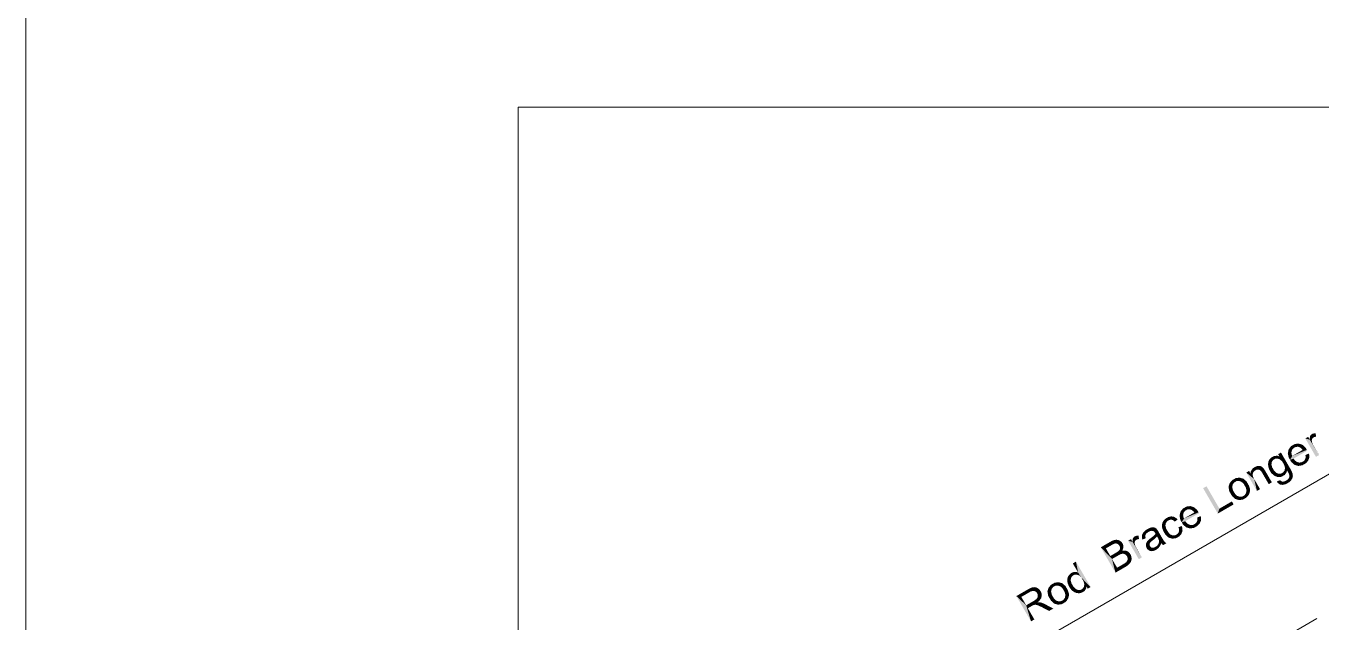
# Model space of a CAD drawing. Header units: millimetres. Extents: x 2 to 579, y 1 to 405.
# Drawn here: x 151.8 to 211.5, y 113.7 to 141.2 of the extents above; entities that cross this region are included whole.
import ezdxf

# ---------------------------------------------------------------- set-up
doc = ezdxf.new("R2010")
doc.units = ezdxf.units.MM
doc.linetypes.add('XKITLINE00', pattern=[0])
doc.layers.add('GraphicObject', color=6, linetype='Continuous', lineweight=0)
doc.layers.add('LinkedObject', color=7, linetype='Continuous', lineweight=0)

# ---------------------------------------------------------------- blocks, each defined once
blk = doc.blocks.new('*A3')
at = {"layer": 'GraphicObject', "color": 3, "linetype": 'XKITLINE00', "lineweight": 0}
blk.add_line((151.807, 201.808), (151.807, 62.856), dxfattribs=at)
blk = doc.blocks.new('*A4')
at = {"layer": 'LinkedObject'}
for points in [[(210.978, 122.328), (210.956, 122.157), (210.965, 122.302)], [(211.108, 122.244), (210.956, 122.157), (210.978, 122.328)], [(210.99, 122.355), (211.131, 122.257), (210.978, 122.328)], [(210.978, 122.328), (211.131, 122.257), (211.108, 122.244)], [(211.028, 122.396), (211.131, 122.257), (210.99, 122.355)], [(211.053, 122.41), (211.131, 122.257), (211.028, 122.396)], [(211.176, 122.451), (211.053, 122.41), (211.089, 122.431)], [(211.226, 122.449), (211.053, 122.41), (211.176, 122.451)], [(211.218, 122.288), (211.053, 122.41), (211.226, 122.449)], [(211.053, 122.41), (211.157, 122.272), (211.131, 122.257)], [(211.157, 122.272), (211.053, 122.41), (211.218, 122.288)], [(211.218, 122.288), (211.226, 122.449), (211.253, 122.288)], [(210.182, 121.907), (209.965, 121.624), (210.094, 121.856)], [(210.202, 121.761), (209.965, 121.624), (210.182, 121.907)], [(210.094, 121.856), (209.965, 121.624), (209.986, 121.715)], [(210.138, 121.68), (209.965, 121.624), (210.202, 121.761)], [(210.439, 121.978), (210.182, 121.907), (210.267, 121.956)], [(210.526, 121.951), (210.182, 121.907), (210.439, 121.978)], [(210.418, 121.831), (210.182, 121.907), (210.526, 121.951)], [(210.182, 121.907), (210.306, 121.821), (210.251, 121.789)], [(210.306, 121.821), (210.182, 121.907), (210.418, 121.831)], [(210.202, 121.761), (210.182, 121.907), (210.251, 121.789)], [(210.418, 121.831), (210.526, 121.951), (210.476, 121.809)], [(210.526, 121.951), (210.514, 121.795), (210.476, 121.809)], [(210.514, 121.795), (210.526, 121.951), (210.588, 121.731)], [(210.761, 121.793), (210.526, 121.951), (210.613, 121.924)], [(210.588, 121.731), (210.526, 121.951), (210.761, 121.793)], [(210.588, 121.731), (210.761, 121.793), (210.623, 121.68)], [(210.821, 121.688), (210.623, 121.68), (210.761, 121.793)], [(210.956, 122.157), (210.751, 122.211), (210.881, 122.286)], [(210.751, 122.211), (210.956, 122.157), (211.241, 121.364)], [(210.965, 122.302), (210.956, 122.157), (210.954, 122.216)], [(211.074, 122.205), (210.956, 122.157), (211.108, 122.244)], [(211.064, 122.18), (210.956, 122.157), (211.074, 122.205)], [(211.053, 122.156), (210.956, 122.157), (211.064, 122.18)], [(210.956, 122.157), (211.129, 121.89), (211.385, 121.447)], [(211.129, 121.89), (210.956, 122.157), (211.102, 121.935)], [(211.102, 121.935), (210.956, 122.157), (211.066, 122.026)], [(211.066, 122.026), (210.956, 122.157), (211.056, 122.071)], [(211.056, 122.071), (210.956, 122.157), (211.049, 122.101)], [(211.049, 122.101), (210.956, 122.157), (211.053, 122.156)], [(211.241, 121.364), (210.956, 122.157), (211.385, 121.447)], [(209.05, 121.141), (209.2, 121.077), (209.032, 121.025)], [(209.211, 121.135), (209.05, 121.141), (209.075, 121.193)], [(209.2, 121.077), (209.05, 121.141), (209.211, 121.135)], [(209.101, 121.245), (209.27, 121.221), (209.075, 121.193)], [(209.075, 121.193), (209.27, 121.221), (209.211, 121.135)], [(209.183, 121.329), (209.27, 121.221), (209.101, 121.245)], [(209.239, 121.362), (209.27, 121.221), (209.183, 121.329)], [(209.472, 121.416), (209.239, 121.362), (209.314, 121.405)], [(209.556, 121.383), (209.239, 121.362), (209.472, 121.416)], [(209.472, 121.285), (209.239, 121.362), (209.556, 121.383)], [(209.239, 121.362), (209.366, 121.276), (209.318, 121.248)], [(209.366, 121.276), (209.239, 121.362), (209.472, 121.285)], [(209.27, 121.221), (209.239, 121.362), (209.318, 121.248)], [(209.472, 121.285), (209.556, 121.383), (209.529, 121.265)], [(209.629, 121.562), (209.556, 121.383), (209.497, 121.486)], [(209.529, 121.265), (209.556, 121.383), (209.586, 121.246)], [(209.688, 121.148), (209.556, 121.383), (209.629, 121.562)], [(209.586, 121.246), (209.556, 121.383), (209.688, 121.148)], [(209.733, 121.071), (209.629, 121.562), (210.052, 120.83)], [(209.688, 121.148), (209.629, 121.562), (209.733, 121.071)], [(209.965, 121.624), (209.985, 121.336), (209.944, 121.533)], [(210.123, 121.627), (209.965, 121.624), (210.138, 121.68)], [(209.965, 121.624), (210.123, 121.627), (210.109, 121.575)], [(210.109, 121.575), (209.985, 121.336), (209.965, 121.624)], [(210.123, 121.465), (209.985, 121.336), (210.109, 121.575)], [(209.985, 121.336), (210.123, 121.465), (210.151, 121.407)], [(210.151, 121.407), (210.047, 121.229), (209.985, 121.336)], [(210.825, 121.682), (210.047, 121.229), (210.821, 121.688)], [(210.151, 121.407), (210.821, 121.688), (210.047, 121.229)], [(210.836, 121.662), (210.047, 121.229), (210.825, 121.682)], [(210.843, 121.649), (210.047, 121.229), (210.836, 121.662)], [(210.211, 121.284), (210.047, 121.229), (210.843, 121.649)], [(210.255, 121.217), (210.047, 121.229), (210.211, 121.284)], [(210.047, 121.229), (210.341, 120.971), (210.106, 121.126)], [(210.255, 121.217), (210.341, 120.971), (210.047, 121.229)], [(210.623, 121.68), (210.821, 121.688), (210.151, 121.407)], [(210.356, 121.133), (210.341, 120.971), (210.255, 121.217)], [(210.341, 120.971), (210.356, 121.133), (210.428, 120.945)], [(210.413, 121.116), (210.428, 120.945), (210.356, 121.133)], [(210.633, 121.145), (210.701, 121.026), (210.58, 121.114)], [(210.672, 121.167), (210.701, 121.026), (210.633, 121.145)], [(210.672, 121.167), (210.902, 121.238), (210.701, 121.026)], [(210.728, 121.227), (210.902, 121.238), (210.672, 121.167)], [(210.701, 121.026), (210.902, 121.238), (210.775, 121.069)], [(210.744, 121.264), (210.928, 121.301), (210.728, 121.227)], [(210.902, 121.238), (210.728, 121.227), (210.928, 121.301)], [(210.759, 121.301), (210.928, 121.301), (210.744, 121.264)], [(210.915, 121.515), (210.765, 121.393), (210.755, 121.448)], [(210.759, 121.301), (210.915, 121.515), (210.928, 121.301)], [(210.765, 121.393), (210.915, 121.515), (210.759, 121.301)], [(210.775, 121.069), (210.902, 121.238), (210.875, 121.175)], [(210.928, 121.301), (210.915, 121.515), (210.935, 121.44)], [(208.231, 120.594), (208.032, 120.639), (208.161, 120.714)], [(208.032, 120.639), (208.398, 120.338), (208.521, 119.792)], [(208.398, 120.338), (208.032, 120.639), (208.351, 120.419)], [(208.32, 120.549), (208.032, 120.639), (208.231, 120.594)], [(208.351, 120.419), (208.032, 120.639), (208.32, 120.549)], [(208.237, 120.69), (208.352, 120.645), (208.231, 120.594)], [(208.231, 120.594), (208.352, 120.645), (208.32, 120.549)], [(208.419, 120.888), (208.237, 120.69), (208.331, 120.837)], [(208.415, 120.72), (208.237, 120.69), (208.419, 120.888)], [(208.352, 120.645), (208.237, 120.69), (208.415, 120.72)], [(208.415, 120.72), (208.419, 120.888), (208.46, 120.746)], [(208.457, 120.91), (208.546, 120.779), (208.419, 120.888)], [(208.419, 120.888), (208.546, 120.779), (208.489, 120.763)], [(208.46, 120.746), (208.419, 120.888), (208.489, 120.763)], [(208.536, 120.937), (208.546, 120.779), (208.457, 120.91)], [(208.576, 120.942), (208.546, 120.779), (208.536, 120.937)], [(208.546, 120.779), (208.576, 120.942), (208.575, 120.778)], [(208.576, 120.942), (208.604, 120.777), (208.575, 120.778)], [(208.684, 120.938), (208.576, 120.942), (208.616, 120.946)], [(208.713, 120.925), (208.576, 120.942), (208.684, 120.938)], [(208.653, 120.76), (208.576, 120.942), (208.713, 120.925)], [(208.604, 120.777), (208.576, 120.942), (208.653, 120.76)], [(208.713, 120.925), (208.674, 120.743), (208.653, 120.76)], [(208.742, 120.912), (208.674, 120.743), (208.713, 120.925)], [(208.795, 120.872), (208.674, 120.743), (208.742, 120.912)], [(208.674, 120.743), (208.795, 120.872), (208.695, 120.726)], [(208.695, 120.726), (208.795, 120.872), (208.819, 120.845)], [(208.819, 120.845), (208.741, 120.665), (208.695, 120.726)], [(208.834, 120.827), (208.741, 120.665), (208.819, 120.845)], [(208.879, 120.759), (208.741, 120.665), (208.834, 120.827)], [(208.879, 120.759), (208.767, 120.621), (208.741, 120.665)], [(208.908, 120.71), (208.767, 120.621), (208.879, 120.759)], [(208.767, 120.621), (208.908, 120.71), (209.065, 120.106)], [(209.065, 120.106), (208.908, 120.71), (209.209, 120.189)], [(209.032, 121.025), (209.2, 121.077), (209.04, 120.961)], [(209.04, 120.961), (209.2, 121.077), (209.189, 121.019)], [(209.189, 121.019), (209.125, 120.712), (209.04, 120.961)], [(209.04, 120.961), (209.125, 120.712), (209.048, 120.897)], [(209.048, 120.897), (209.125, 120.712), (209.09, 120.773)], [(209.222, 120.884), (209.125, 120.712), (209.189, 121.019)], [(209.125, 120.712), (209.222, 120.884), (209.267, 120.807)], [(209.315, 120.724), (209.125, 120.712), (209.267, 120.807)], [(209.315, 120.724), (209.396, 120.465), (209.125, 120.712)], [(209.125, 120.712), (209.396, 120.465), (209.176, 120.624)], [(209.176, 120.624), (209.396, 120.465), (209.311, 120.5)], [(209.418, 120.622), (209.396, 120.465), (209.315, 120.724)], [(209.396, 120.465), (209.418, 120.622), (209.473, 120.603)], [(209.528, 120.584), (209.396, 120.465), (209.473, 120.603)], [(209.528, 120.584), (209.738, 120.495), (209.396, 120.465)], [(209.633, 120.593), (209.738, 120.495), (209.528, 120.584)], [(209.738, 120.495), (209.633, 120.593), (209.683, 120.622)], [(209.732, 120.65), (209.738, 120.495), (209.683, 120.622)], [(209.908, 120.741), (209.732, 120.65), (209.793, 120.736)], [(209.893, 120.659), (209.732, 120.65), (209.908, 120.741)], [(209.808, 120.535), (209.732, 120.65), (209.893, 120.659)], [(209.738, 120.495), (209.732, 120.65), (209.808, 120.535)], [(209.733, 121.071), (210.052, 120.83), (209.78, 120.99)], [(209.78, 120.99), (210.052, 120.83), (209.816, 120.851)], [(209.804, 120.794), (209.908, 120.741), (209.793, 120.736)], [(209.816, 120.851), (209.908, 120.741), (209.804, 120.794)], [(209.816, 120.851), (210.052, 120.83), (209.908, 120.741)], [(210.052, 120.83), (209.949, 120.672), (209.908, 120.741)], [(210.109, 120.732), (209.949, 120.672), (210.052, 120.83)], [(209.949, 120.672), (210.109, 120.732), (209.997, 120.577)], [(209.997, 120.577), (210.109, 120.732), (210.17, 120.58)], [(209.997, 120.577), (210.17, 120.58), (210.004, 120.552)], [(210.004, 120.552), (210.17, 120.58), (210.015, 120.511)], [(210.015, 120.511), (210.17, 120.58), (210.173, 120.527)], [(210.106, 121.126), (210.341, 120.971), (210.253, 120.997)], [(210.47, 121.1), (210.428, 120.945), (210.413, 121.116)], [(210.47, 121.1), (210.701, 121.026), (210.428, 120.945)], [(210.428, 120.945), (210.701, 121.026), (210.608, 120.973)], [(210.58, 121.114), (210.701, 121.026), (210.47, 121.1)], [(206.198, 120.008), (206.719, 118.75), (206.043, 119.919)], [(206.794, 118.977), (206.719, 118.75), (206.198, 120.008)], [(207.245, 120.084), (207.316, 119.66), (207.212, 119.989)], [(207.212, 119.989), (207.316, 119.66), (207.248, 119.778)], [(207.457, 120.332), (207.245, 120.084), (207.378, 120.286)], [(207.472, 120.181), (207.245, 120.084), (207.457, 120.332)], [(207.378, 120.286), (207.245, 120.084), (207.272, 120.162)], [(207.406, 120.089), (207.245, 120.084), (207.472, 120.181)], [(207.245, 120.084), (207.406, 120.089), (207.394, 120.029)], [(207.381, 119.968), (207.316, 119.66), (207.245, 120.084)], [(207.381, 119.968), (207.245, 120.084), (207.394, 120.029)], [(207.416, 119.826), (207.316, 119.66), (207.381, 119.968)], [(207.719, 120.407), (207.457, 120.332), (207.544, 120.382)], [(207.808, 120.382), (207.457, 120.332), (207.719, 120.407)], [(207.69, 120.254), (207.457, 120.332), (207.808, 120.382)], [(207.457, 120.332), (207.578, 120.243), (207.526, 120.212)], [(207.578, 120.243), (207.457, 120.332), (207.69, 120.254)], [(207.472, 120.181), (207.457, 120.332), (207.526, 120.212)], [(207.69, 120.254), (207.808, 120.382), (207.749, 120.234)], [(207.808, 120.382), (207.808, 120.214), (207.749, 120.234)], [(208.043, 120.231), (207.808, 120.382), (207.896, 120.357)], [(208.101, 120.13), (207.808, 120.382), (208.043, 120.231)], [(207.913, 120.116), (207.808, 120.382), (208.101, 120.13)], [(207.808, 120.214), (207.808, 120.382), (207.913, 120.116)], [(207.913, 120.116), (208.101, 120.13), (207.958, 120.037)], [(208.101, 120.13), (208.006, 119.954), (207.958, 120.037)], [(208.006, 119.954), (208.101, 120.13), (208.042, 119.81)], [(208.042, 119.81), (208.101, 120.13), (208.201, 119.845)], [(208.198, 119.906), (208.101, 120.13), (208.148, 120.048)], [(208.201, 119.845), (208.101, 120.13), (208.198, 119.906)], [(208.521, 119.792), (208.398, 120.338), (208.665, 119.875)], [(209.396, 120.465), (209.738, 120.495), (209.48, 120.43)], [(209.616, 120.261), (209.442, 120.232), (209.593, 120.291)], [(209.442, 120.232), (209.616, 120.261), (209.48, 120.162)], [(209.48, 120.43), (209.738, 120.495), (209.651, 120.445)], [(209.48, 120.162), (209.616, 120.261), (209.584, 120.085)], [(209.584, 120.085), (209.616, 120.261), (209.651, 120.078)], [(209.651, 120.078), (209.616, 120.261), (209.667, 120.229)], [(209.696, 120.225), (209.651, 120.078), (209.667, 120.229)], [(209.734, 120.221), (209.651, 120.078), (209.696, 120.225)], [(209.734, 120.221), (209.934, 120.151), (209.651, 120.078)], [(209.651, 120.078), (209.934, 120.151), (209.717, 120.071)], [(209.717, 120.071), (209.934, 120.151), (209.859, 120.108)], [(209.818, 120.243), (209.934, 120.151), (209.734, 120.221)], [(209.934, 120.151), (209.818, 120.243), (209.864, 120.27)], [(209.914, 120.299), (209.934, 120.151), (209.864, 120.27)], [(209.979, 120.363), (210.121, 120.323), (209.914, 120.299)], [(209.914, 120.299), (210.121, 120.323), (209.934, 120.151)], [(209.934, 120.151), (210.121, 120.323), (209.998, 120.188)], [(210.121, 120.323), (209.979, 120.363), (209.995, 120.398)], [(210.011, 120.434), (210.121, 120.323), (209.995, 120.398)], [(209.998, 120.188), (210.121, 120.323), (210.091, 120.274)], [(210.173, 120.527), (210.011, 120.434), (210.015, 120.511)], [(210.177, 120.474), (210.011, 120.434), (210.173, 120.527)], [(210.151, 120.372), (210.011, 120.434), (210.177, 120.474)], [(210.121, 120.323), (210.011, 120.434), (210.151, 120.372)], [(207.316, 119.66), (207.416, 119.826), (207.463, 119.745)], [(207.51, 119.664), (207.316, 119.66), (207.463, 119.745)], [(207.51, 119.664), (207.615, 119.395), (207.316, 119.66)], [(207.316, 119.66), (207.615, 119.395), (207.378, 119.553)], [(207.378, 119.553), (207.615, 119.395), (207.527, 119.42)], [(207.616, 119.562), (207.615, 119.395), (207.51, 119.664)], [(207.615, 119.395), (207.616, 119.562), (207.675, 119.543)], [(207.733, 119.523), (207.615, 119.395), (207.675, 119.543)], [(207.733, 119.523), (207.968, 119.447), (207.615, 119.395)], [(207.615, 119.395), (207.968, 119.447), (207.703, 119.369)], [(207.703, 119.369), (207.968, 119.447), (207.879, 119.395)], [(207.846, 119.534), (207.968, 119.447), (207.733, 119.523)], [(207.968, 119.447), (207.846, 119.534), (207.9, 119.565)], [(207.953, 119.596), (207.968, 119.447), (207.9, 119.565)], [(208.142, 119.617), (207.953, 119.596), (208.018, 119.688)], [(208.111, 119.564), (207.953, 119.596), (208.142, 119.617)], [(208.023, 119.479), (207.953, 119.596), (208.111, 119.564)], [(207.968, 119.447), (207.953, 119.596), (208.023, 119.479)], [(208.03, 119.749), (208.174, 119.67), (208.018, 119.688)], [(208.018, 119.688), (208.174, 119.67), (208.142, 119.617)], [(208.201, 119.845), (208.03, 119.749), (208.042, 119.81)], [(208.203, 119.784), (208.03, 119.749), (208.201, 119.845)], [(208.174, 119.67), (208.03, 119.749), (208.203, 119.784)], [(205.193, 119.023), (204.976, 118.741), (205.106, 118.973)], [(205.213, 118.877), (204.976, 118.741), (205.193, 119.023)], [(205.106, 118.973), (204.976, 118.741), (204.997, 118.831)], [(205.149, 118.796), (204.976, 118.741), (205.213, 118.877)], [(205.135, 118.744), (204.976, 118.741), (205.149, 118.796)], [(205.836, 118.798), (205.058, 118.346), (205.833, 118.805)], [(205.162, 118.524), (205.833, 118.805), (205.058, 118.346)], [(205.847, 118.779), (205.058, 118.346), (205.836, 118.798)], [(205.854, 118.766), (205.058, 118.346), (205.847, 118.779)], [(205.223, 118.401), (205.058, 118.346), (205.854, 118.766)], [(205.635, 118.797), (205.833, 118.805), (205.162, 118.524)], [(205.45, 119.095), (205.193, 119.023), (205.278, 119.072)], [(205.537, 119.068), (205.193, 119.023), (205.45, 119.095)], [(205.43, 118.947), (205.193, 119.023), (205.537, 119.068)], [(205.193, 119.023), (205.317, 118.937), (205.262, 118.906)], [(205.317, 118.937), (205.193, 119.023), (205.43, 118.947)], [(205.213, 118.877), (205.193, 119.023), (205.262, 118.906)], [(205.43, 118.947), (205.537, 119.068), (205.488, 118.926)], [(205.537, 119.068), (205.526, 118.912), (205.488, 118.926)], [(205.526, 118.912), (205.537, 119.068), (205.599, 118.847)], [(205.772, 118.91), (205.537, 119.068), (205.624, 119.041)], [(205.599, 118.847), (205.537, 119.068), (205.772, 118.91)], [(205.599, 118.847), (205.772, 118.91), (205.635, 118.797)], [(205.833, 118.805), (205.635, 118.797), (205.772, 118.91)], [(206.719, 118.75), (206.794, 118.977), (207.448, 119.171)], [(207.448, 119.171), (206.794, 118.977), (207.369, 119.309)], [(204.169, 118.328), (204.315, 118.255), (204.144, 118.211)], [(204.144, 118.211), (204.315, 118.255), (204.151, 118.147)], [(204.151, 118.147), (204.315, 118.255), (204.304, 118.196)], [(204.304, 118.196), (204.245, 117.881), (204.151, 118.147)], [(204.327, 118.313), (204.169, 118.328), (204.2, 118.381)], [(204.315, 118.255), (204.169, 118.328), (204.327, 118.313)], [(204.232, 118.433), (204.392, 118.403), (204.2, 118.381)], [(204.2, 118.381), (204.392, 118.403), (204.327, 118.313)], [(204.318, 118.517), (204.392, 118.403), (204.232, 118.433)], [(204.341, 118.054), (204.245, 117.881), (204.304, 118.196)], [(204.372, 118.549), (204.392, 118.403), (204.318, 118.517)], [(204.574, 118.619), (204.372, 118.549), (204.441, 118.589)], [(204.638, 118.609), (204.372, 118.549), (204.574, 118.619)], [(204.555, 118.469), (204.372, 118.549), (204.638, 118.609)], [(204.372, 118.549), (204.482, 118.455), (204.446, 118.434)], [(204.482, 118.455), (204.372, 118.549), (204.555, 118.469)], [(204.392, 118.403), (204.372, 118.549), (204.446, 118.434)], [(204.555, 118.469), (204.638, 118.609), (204.593, 118.462)], [(204.638, 118.609), (204.631, 118.455), (204.593, 118.462)], [(204.631, 118.455), (204.638, 118.609), (204.703, 118.411)], [(204.815, 118.532), (204.638, 118.609), (204.702, 118.599)], [(204.865, 118.475), (204.638, 118.609), (204.815, 118.532)], [(204.703, 118.411), (204.638, 118.609), (204.865, 118.475)], [(204.703, 118.411), (204.865, 118.475), (204.738, 118.374)], [(205.055, 118.178), (204.927, 118.057), (204.903, 118.115)], [(204.927, 118.057), (205.055, 118.178), (204.937, 117.956)], [(204.937, 117.956), (205.055, 118.178), (205.069, 117.881)], [(204.976, 118.741), (204.996, 118.452), (204.956, 118.65)], [(204.976, 118.741), (205.135, 118.744), (205.12, 118.691)], [(205.12, 118.691), (204.996, 118.452), (204.976, 118.741)], [(205.134, 118.581), (204.996, 118.452), (205.12, 118.691)], [(204.996, 118.452), (205.134, 118.581), (205.162, 118.524)], [(205.162, 118.524), (205.058, 118.346), (204.996, 118.452)], [(205.093, 117.95), (205.055, 118.178), (205.086, 118.098)], [(205.069, 117.881), (205.055, 118.178), (205.093, 117.95)], [(205.267, 118.334), (205.058, 118.346), (205.223, 118.401)], [(205.058, 118.346), (205.352, 118.088), (205.118, 118.242)], [(205.267, 118.334), (205.352, 118.088), (205.058, 118.346)], [(205.118, 118.242), (205.352, 118.088), (205.265, 118.113)], [(205.368, 118.25), (205.352, 118.088), (205.267, 118.334)], [(205.352, 118.088), (205.368, 118.25), (205.44, 118.062)], [(205.425, 118.233), (205.44, 118.062), (205.368, 118.25)], [(205.482, 118.217), (205.44, 118.062), (205.425, 118.233)], [(205.482, 118.217), (205.713, 118.143), (205.44, 118.062)], [(205.591, 118.231), (205.713, 118.143), (205.482, 118.217)], [(205.644, 118.261), (205.713, 118.143), (205.591, 118.231)], [(205.684, 118.284), (205.713, 118.143), (205.644, 118.261)], [(205.684, 118.284), (205.913, 118.355), (205.713, 118.143)], [(205.739, 118.344), (205.913, 118.355), (205.684, 118.284)], [(205.713, 118.143), (205.913, 118.355), (205.786, 118.186)], [(205.755, 118.381), (205.94, 118.418), (205.739, 118.344)], [(205.913, 118.355), (205.739, 118.344), (205.94, 118.418)], [(205.771, 118.418), (205.94, 118.418), (205.755, 118.381)], [(205.926, 118.632), (205.777, 118.509), (205.767, 118.564)], [(205.771, 118.418), (205.926, 118.632), (205.94, 118.418)], [(205.777, 118.509), (205.926, 118.632), (205.771, 118.418)], [(205.786, 118.186), (205.913, 118.355), (205.887, 118.292)], [(205.94, 118.418), (205.926, 118.632), (205.946, 118.557)], [(202.794, 117.44), (202.59, 117.494), (202.719, 117.569)], [(202.803, 117.585), (202.794, 117.44), (202.792, 117.499)], [(202.816, 117.611), (202.794, 117.44), (202.803, 117.585)], [(202.946, 117.527), (202.794, 117.44), (202.816, 117.611)], [(202.829, 117.638), (202.969, 117.54), (202.816, 117.611)], [(202.816, 117.611), (202.969, 117.54), (202.946, 117.527)], [(202.866, 117.678), (202.969, 117.54), (202.829, 117.638)], [(202.891, 117.693), (202.969, 117.54), (202.866, 117.678)], [(203.014, 117.733), (202.891, 117.693), (202.927, 117.714)], [(203.065, 117.732), (202.891, 117.693), (203.014, 117.733)], [(203.057, 117.57), (202.891, 117.693), (203.065, 117.732)], [(202.891, 117.693), (202.995, 117.555), (202.969, 117.54)], [(202.995, 117.555), (202.891, 117.693), (203.057, 117.57)], [(203.057, 117.57), (203.065, 117.732), (203.091, 117.57)], [(203.228, 117.734), (203.249, 117.552), (203.222, 117.694)], [(203.222, 117.694), (203.249, 117.552), (203.233, 117.603)], [(203.4, 117.781), (203.228, 117.734), (203.413, 117.812)], [(203.234, 117.775), (203.413, 117.812), (203.228, 117.734)], [(203.386, 117.749), (203.228, 117.734), (203.4, 117.781)], [(203.386, 117.749), (203.249, 117.552), (203.228, 117.734)], [(203.273, 117.854), (203.413, 117.812), (203.234, 117.775)], [(203.386, 117.666), (203.249, 117.552), (203.386, 117.749)], [(203.249, 117.552), (203.386, 117.666), (203.401, 117.615)], [(203.306, 117.893), (203.413, 117.812), (203.273, 117.854)], [(203.426, 118.002), (203.306, 117.893), (203.339, 117.932)], [(203.478, 117.873), (203.306, 117.893), (203.426, 118.002)], [(203.413, 117.812), (203.306, 117.893), (203.478, 117.873)], [(203.481, 118.034), (203.583, 117.934), (203.426, 118.002)], [(203.478, 117.873), (203.426, 118.002), (203.528, 117.902)], [(203.528, 117.902), (203.426, 118.002), (203.583, 117.934)], [(203.672, 118.11), (203.481, 118.034), (203.63, 118.103)], [(203.678, 117.956), (203.481, 118.034), (203.672, 118.11)], [(203.63, 118.103), (203.481, 118.034), (203.535, 118.065)], [(203.583, 117.934), (203.481, 118.034), (203.678, 117.956)], [(203.586, 117.583), (203.675, 117.477), (203.528, 117.536)], [(203.625, 117.613), (203.715, 117.509), (203.586, 117.583)], [(203.586, 117.583), (203.715, 117.509), (203.675, 117.477)], [(203.706, 117.674), (203.787, 117.565), (203.625, 117.613)], [(203.625, 117.613), (203.787, 117.565), (203.715, 117.509)], [(203.781, 118.113), (203.672, 118.11), (203.713, 118.117)], [(203.808, 118.103), (203.672, 118.11), (203.781, 118.113)], [(203.678, 117.956), (203.672, 118.11), (203.72, 117.948)], [(203.72, 117.948), (203.672, 118.11), (203.75, 117.942)], [(203.672, 118.11), (203.806, 117.892), (203.75, 117.942)], [(203.808, 118.103), (203.806, 117.892), (203.672, 118.11)], [(203.82, 117.772), (203.918, 117.699), (203.706, 117.674)], [(203.706, 117.674), (203.918, 117.699), (203.787, 117.565)], [(203.787, 117.565), (203.918, 117.699), (203.888, 117.66)], [(203.835, 118.093), (203.806, 117.892), (203.808, 118.103)], [(203.886, 118.057), (203.806, 117.892), (203.835, 118.093)], [(203.909, 118.031), (203.806, 117.892), (203.886, 118.057)], [(203.806, 117.892), (203.909, 118.031), (203.924, 118.015)], [(203.806, 117.892), (203.924, 118.015), (203.832, 117.848)], [(203.852, 117.81), (203.918, 117.699), (203.82, 117.772)], [(203.832, 117.848), (203.924, 118.015), (203.834, 117.844)], [(203.834, 117.844), (203.924, 118.015), (203.844, 117.825)], [(203.844, 117.825), (203.924, 118.015), (203.852, 117.81)], [(203.852, 117.81), (203.924, 118.015), (203.918, 117.699)], [(203.965, 117.951), (203.918, 117.699), (203.924, 118.015)], [(203.993, 117.903), (203.918, 117.699), (203.965, 117.951)], [(203.993, 117.903), (203.948, 117.645), (203.918, 117.699)], [(204.104, 117.712), (203.948, 117.645), (203.993, 117.903)], [(204.104, 117.712), (203.975, 117.598), (203.948, 117.645)], [(203.975, 117.598), (204.104, 117.712), (204.005, 117.52)], [(203.992, 117.371), (204.161, 117.612), (204.239, 117.488)], [(204.011, 117.448), (204.161, 117.612), (203.992, 117.371)], [(204.005, 117.52), (204.104, 117.712), (204.161, 117.612)], [(204.161, 117.612), (204.008, 117.489), (204.005, 117.52)], [(204.008, 117.489), (204.161, 117.612), (204.011, 117.448)], [(204.151, 118.147), (204.245, 117.881), (204.158, 118.082)], [(204.158, 118.082), (204.245, 117.881), (204.205, 117.949)], [(204.245, 117.881), (204.341, 118.054), (204.39, 117.97)], [(204.439, 117.885), (204.245, 117.881), (204.39, 117.97)], [(204.439, 117.885), (204.538, 117.616), (204.245, 117.881)], [(204.245, 117.881), (204.538, 117.616), (204.306, 117.775)], [(204.306, 117.775), (204.538, 117.616), (204.453, 117.642)], [(204.543, 117.78), (204.538, 117.616), (204.439, 117.885)], [(204.538, 117.616), (204.543, 117.78), (204.598, 117.76)], [(204.653, 117.74), (204.538, 117.616), (204.598, 117.76)], [(204.653, 117.74), (204.883, 117.664), (204.538, 117.616)], [(204.538, 117.616), (204.883, 117.664), (204.624, 117.59)], [(204.624, 117.59), (204.883, 117.664), (204.796, 117.614)], [(204.76, 117.75), (204.883, 117.664), (204.653, 117.74)], [(204.883, 117.664), (204.76, 117.75), (204.813, 117.781)], [(204.855, 117.805), (204.883, 117.664), (204.813, 117.781)], [(204.855, 117.805), (205.069, 117.881), (204.883, 117.664)], [(204.91, 117.872), (205.069, 117.881), (204.855, 117.805)], [(204.883, 117.664), (205.069, 117.881), (204.952, 117.704)], [(205.069, 117.881), (204.91, 117.872), (204.924, 117.914)], [(204.937, 117.956), (205.069, 117.881), (204.924, 117.914)], [(204.952, 117.704), (205.069, 117.881), (205.045, 117.813)], [(205.44, 118.062), (205.713, 118.143), (205.62, 118.09)], [(201.797, 117.28), (201.328, 117.194), (201.767, 117.447)], [(201.562, 117.145), (201.328, 117.194), (201.797, 117.28)], [(201.328, 117.194), (201.846, 116.654), (202.004, 116.025)], [(201.766, 116.792), (201.846, 116.654), (201.328, 117.194)], [(201.328, 117.194), (201.562, 117.145), (201.766, 116.792)], [(201.834, 117.486), (201.953, 117.36), (201.767, 117.447)], [(201.767, 117.447), (201.953, 117.36), (201.86, 117.317)], [(201.797, 117.28), (201.767, 117.447), (201.86, 117.317)], [(201.952, 117.53), (201.953, 117.36), (201.834, 117.486)], [(202.015, 117.374), (201.952, 117.53), (202.003, 117.536)], [(201.953, 117.36), (201.952, 117.53), (201.984, 117.367)], [(201.984, 117.367), (201.952, 117.53), (202.015, 117.374)], [(202.053, 117.542), (202.072, 117.366), (202.003, 117.536)], [(202.003, 117.536), (202.072, 117.366), (202.015, 117.374)], [(202.173, 116.843), (202.02, 116.938), (202.071, 116.968)], [(202.148, 117.524), (202.072, 117.366), (202.053, 117.542)], [(202.071, 116.968), (202.308, 117.03), (202.173, 116.843)], [(202.141, 117.017), (202.308, 117.03), (202.071, 116.968)], [(202.193, 117.5), (202.072, 117.366), (202.148, 117.524)], [(202.072, 117.366), (202.193, 117.5), (202.099, 117.352)], [(202.193, 117.5), (202.126, 117.338), (202.099, 117.352)], [(202.126, 117.338), (202.193, 117.5), (202.169, 117.295)], [(202.16, 117.037), (202.337, 117.074), (202.141, 117.017)], [(202.308, 117.03), (202.141, 117.017), (202.337, 117.074)], [(202.184, 117.063), (202.337, 117.074), (202.16, 117.037)], [(202.169, 117.295), (202.193, 117.5), (202.328, 117.372)], [(202.328, 117.372), (202.186, 117.266), (202.169, 117.295)], [(202.173, 116.843), (202.308, 117.03), (202.264, 116.883)], [(202.184, 117.063), (202.369, 117.208), (202.337, 117.074)], [(202.212, 117.118), (202.369, 117.208), (202.184, 117.063)], [(202.186, 117.266), (202.328, 117.372), (202.204, 117.235)], [(202.304, 117.412), (202.193, 117.5), (202.237, 117.476)], [(202.328, 117.372), (202.193, 117.5), (202.304, 117.412)], [(202.204, 117.235), (202.328, 117.372), (202.218, 117.176)], [(202.215, 117.147), (202.369, 117.208), (202.212, 117.118)], [(202.369, 117.208), (202.215, 117.147), (202.218, 117.176)], [(202.218, 117.176), (202.328, 117.372), (202.369, 117.208)], [(202.308, 117.03), (202.335, 116.897), (202.264, 116.883)], [(202.481, 117.039), (202.308, 117.03), (202.37, 117.045)], [(202.401, 116.89), (202.308, 117.03), (202.481, 117.039)], [(202.335, 116.897), (202.308, 117.03), (202.401, 116.89)], [(202.37, 117.252), (202.328, 117.372), (202.349, 117.335)], [(202.369, 117.208), (202.328, 117.372), (202.37, 117.252)], [(202.337, 117.074), (202.369, 117.208), (202.367, 117.163)], [(202.401, 116.89), (202.481, 117.039), (202.432, 116.876)], [(202.432, 116.876), (202.481, 117.039), (202.463, 116.862)], [(202.463, 116.862), (202.481, 117.039), (202.532, 117.018)], [(202.532, 117.018), (202.513, 116.815), (202.463, 116.862)], [(202.582, 116.997), (202.513, 116.815), (202.532, 117.018)], [(202.661, 116.925), (202.513, 116.815), (202.582, 116.997)], [(202.59, 117.494), (202.794, 117.44), (203.079, 116.646)], [(202.912, 117.488), (202.794, 117.44), (202.946, 117.527)], [(202.902, 117.463), (202.794, 117.44), (202.912, 117.488)], [(202.891, 117.438), (202.794, 117.44), (202.902, 117.463)], [(202.794, 117.44), (202.967, 117.173), (203.223, 116.729)], [(202.967, 117.173), (202.794, 117.44), (202.941, 117.218)], [(202.941, 117.218), (202.794, 117.44), (202.904, 117.309)], [(202.904, 117.309), (202.794, 117.44), (202.894, 117.354)], [(202.894, 117.354), (202.794, 117.44), (202.887, 117.384)], [(202.887, 117.384), (202.794, 117.44), (202.891, 117.438)], [(203.079, 116.646), (202.794, 117.44), (203.223, 116.729)], [(203.421, 117.383), (203.577, 117.328), (203.408, 117.32)], [(203.408, 117.286), (203.577, 117.328), (203.576, 117.307)], [(203.408, 117.32), (203.577, 117.328), (203.408, 117.286)], [(203.576, 117.307), (203.446, 117.156), (203.408, 117.286)], [(203.408, 117.286), (203.446, 117.156), (203.409, 117.252)], [(203.409, 117.252), (203.446, 117.156), (203.428, 117.187)], [(203.578, 117.35), (203.421, 117.383), (203.435, 117.411)], [(203.577, 117.328), (203.421, 117.383), (203.578, 117.35)], [(203.448, 117.44), (203.593, 117.389), (203.435, 117.411)], [(203.435, 117.411), (203.593, 117.389), (203.578, 117.35)], [(203.586, 117.267), (203.446, 117.156), (203.576, 117.307)], [(203.446, 117.156), (203.586, 117.267), (203.596, 117.249)], [(203.613, 117.22), (203.446, 117.156), (203.596, 117.249)], [(203.446, 117.156), (203.613, 117.22), (203.476, 117.103)], [(203.486, 117.494), (203.593, 117.389), (203.448, 117.44)], [(203.476, 117.103), (203.613, 117.22), (203.564, 117.038)], [(203.51, 117.518), (203.593, 117.389), (203.486, 117.494)], [(203.528, 117.536), (203.62, 117.426), (203.51, 117.518)], [(203.593, 117.389), (203.51, 117.518), (203.607, 117.408)], [(203.607, 117.408), (203.51, 117.518), (203.62, 117.426)], [(203.528, 117.536), (203.675, 117.477), (203.62, 117.426)], [(203.564, 117.038), (203.613, 117.22), (203.621, 117.025)], [(203.621, 117.025), (203.613, 117.22), (203.662, 117.185)], [(203.662, 117.185), (203.678, 117.013), (203.621, 117.025)], [(203.695, 117.178), (203.678, 117.013), (203.662, 117.185)], [(203.728, 117.171), (203.678, 117.013), (203.695, 117.178)], [(203.678, 117.013), (203.728, 117.171), (203.805, 117.041)], [(203.875, 117.081), (203.728, 117.171), (203.802, 117.189)], [(203.805, 117.041), (203.728, 117.171), (203.875, 117.081)], [(203.844, 117.213), (203.917, 117.105), (203.802, 117.189)], [(203.802, 117.189), (203.917, 117.105), (203.875, 117.081)], [(203.886, 117.237), (203.917, 117.105), (203.844, 117.213)], [(204.017, 117.2), (203.886, 117.237), (203.949, 117.298)], [(203.988, 117.165), (203.886, 117.237), (204.017, 117.2)], [(203.917, 117.105), (203.886, 117.237), (203.988, 117.165)], [(204.115, 117.384), (203.949, 117.298), (203.97, 117.334)], [(204.095, 117.327), (203.949, 117.298), (204.115, 117.384)], [(204.045, 117.235), (203.949, 117.298), (204.095, 117.327)], [(204.017, 117.2), (203.949, 117.298), (204.045, 117.235)], [(204.239, 117.488), (204.115, 117.384), (203.97, 117.334)], [(203.992, 117.371), (204.239, 117.488), (203.97, 117.334)], [(204.115, 117.384), (204.239, 117.488), (204.136, 117.356)], [(204.136, 117.356), (204.239, 117.488), (204.259, 117.464)], [(204.259, 117.464), (204.181, 117.312), (204.136, 117.356)], [(204.279, 117.44), (204.181, 117.312), (204.259, 117.464)], [(204.279, 117.44), (204.205, 117.297), (204.181, 117.312)], [(204.327, 117.4), (204.205, 117.297), (204.279, 117.44)], [(204.205, 117.297), (204.327, 117.4), (204.354, 117.383)], [(200.184, 116.532), (200.283, 116.03), (200.04, 116.449)], [(200.184, 116.532), (200.441, 115.785), (200.283, 116.03)], [(200.441, 115.785), (200.184, 116.532), (200.86, 115.363)], [(202.117, 116.81), (201.766, 116.792), (202.02, 116.938)], [(201.846, 116.654), (201.766, 116.792), (202.117, 116.81)], [(202.004, 116.025), (201.846, 116.654), (202.079, 116.252)], [(202.117, 116.81), (202.02, 116.938), (202.173, 116.843)], [(202.37, 116.42), (202.45, 116.282), (202.079, 116.252)], [(202.408, 116.442), (202.505, 116.315), (202.37, 116.42)], [(202.37, 116.42), (202.505, 116.315), (202.45, 116.282)], [(202.459, 116.475), (202.594, 116.379), (202.408, 116.442)], [(202.408, 116.442), (202.594, 116.379), (202.505, 116.315)], [(202.473, 116.487), (202.594, 116.379), (202.459, 116.475)], [(202.627, 116.411), (202.473, 116.487), (202.497, 116.507)], [(202.594, 116.379), (202.473, 116.487), (202.627, 116.411)], [(202.532, 116.549), (202.707, 116.509), (202.497, 116.507)], [(202.497, 116.507), (202.707, 116.509), (202.627, 116.411)], [(202.691, 116.874), (202.513, 116.815), (202.661, 116.925)], [(202.513, 116.815), (202.691, 116.874), (202.532, 116.782)], [(202.691, 116.874), (202.548, 116.754), (202.532, 116.782)], [(202.721, 116.543), (202.532, 116.549), (202.555, 116.592)], [(202.707, 116.509), (202.532, 116.549), (202.721, 116.543)], [(202.548, 116.754), (202.691, 116.874), (202.565, 116.698)], [(202.566, 116.642), (202.736, 116.576), (202.555, 116.592)], [(202.555, 116.592), (202.736, 116.576), (202.721, 116.543)], [(202.565, 116.698), (202.691, 116.874), (202.744, 116.701)], [(202.744, 116.701), (202.566, 116.642), (202.565, 116.698)], [(202.747, 116.656), (202.566, 116.642), (202.744, 116.701)], [(202.736, 116.576), (202.566, 116.642), (202.747, 116.656)], [(202.627, 116.411), (202.707, 116.509), (202.66, 116.443)], [(202.741, 116.746), (202.691, 116.874), (202.714, 116.833)], [(202.744, 116.701), (202.691, 116.874), (202.741, 116.746)], [(199.799, 115.796), (199.951, 115.73), (199.782, 115.68)], [(199.96, 115.788), (199.799, 115.796), (199.825, 115.848)], [(199.951, 115.73), (199.799, 115.796), (199.96, 115.788)], [(199.852, 115.9), (200.017, 115.873), (199.825, 115.848)], [(199.825, 115.848), (200.017, 115.873), (199.96, 115.788)], [(199.93, 115.982), (200.017, 115.873), (199.852, 115.9)], [(199.982, 116.012), (200.017, 115.873), (199.93, 115.982)], [(200.02, 116.034), (200.114, 115.929), (199.982, 116.012)], [(199.982, 116.012), (200.114, 115.929), (200.065, 115.901)], [(200.017, 115.873), (199.982, 116.012), (200.065, 115.901)], [(200.098, 116.057), (200.114, 115.929), (200.02, 116.034)], [(200.137, 116.058), (200.114, 115.929), (200.098, 116.057)], [(200.137, 116.058), (200.22, 115.936), (200.114, 115.929)], [(200.176, 116.059), (200.22, 115.936), (200.137, 116.058)], [(200.249, 116.045), (200.22, 115.936), (200.176, 116.059)], [(200.283, 116.03), (200.22, 115.936), (200.249, 116.045)], [(200.22, 115.936), (200.283, 116.03), (200.277, 115.915)], [(200.277, 115.915), (200.283, 116.03), (200.334, 115.893)], [(200.283, 116.03), (200.441, 115.785), (200.334, 115.893)], [(200.441, 115.785), (200.86, 115.363), (200.491, 115.699)], [(202.079, 116.252), (202.45, 116.282), (202.004, 116.025)], [(198.036, 115.119), (197.439, 114.945), (197.956, 115.244)], [(198.211, 115.35), (197.956, 115.244), (198.161, 115.342)], [(198.212, 115.185), (197.956, 115.244), (198.211, 115.35)], [(198.161, 115.342), (197.956, 115.244), (198.034, 115.289)], [(197.956, 115.244), (198.101, 115.157), (198.036, 115.119)], [(198.101, 115.157), (197.956, 115.244), (198.212, 115.185)], [(198.261, 115.358), (198.257, 115.176), (198.211, 115.35)], [(198.211, 115.35), (198.257, 115.176), (198.212, 115.185)], [(198.257, 115.176), (198.261, 115.358), (198.303, 115.166)], [(198.405, 115.314), (198.261, 115.358), (198.358, 115.34)], [(198.303, 115.166), (198.261, 115.358), (198.405, 115.314)], [(198.405, 115.314), (198.372, 115.116), (198.303, 115.166)], [(198.453, 115.288), (198.372, 115.116), (198.405, 115.314)], [(198.528, 115.214), (198.372, 115.116), (198.453, 115.288)], [(198.556, 115.166), (198.372, 115.116), (198.528, 115.214)], [(198.372, 115.116), (198.556, 115.166), (198.396, 115.074)], [(198.556, 115.166), (198.413, 115.046), (198.396, 115.074)], [(198.413, 115.046), (198.556, 115.166), (198.428, 114.984)], [(198.428, 114.984), (198.556, 115.166), (198.596, 114.909)], [(198.612, 114.975), (198.556, 115.166), (198.592, 115.103)], [(198.596, 114.909), (198.556, 115.166), (198.612, 114.975)], [(198.902, 115.262), (198.973, 114.838), (198.869, 115.167)], [(198.869, 115.167), (198.973, 114.838), (198.905, 114.956)], [(199.114, 115.51), (198.902, 115.262), (199.035, 115.464)], [(199.129, 115.359), (198.902, 115.262), (199.114, 115.51)], [(199.035, 115.464), (198.902, 115.262), (198.929, 115.34)], [(199.063, 115.268), (198.902, 115.262), (199.129, 115.359)], [(198.902, 115.262), (199.063, 115.268), (199.05, 115.207)], [(199.038, 115.146), (198.973, 114.838), (198.902, 115.262)], [(199.038, 115.146), (198.902, 115.262), (199.05, 115.207)], [(199.376, 115.585), (199.114, 115.51), (199.201, 115.56)], [(199.465, 115.56), (199.114, 115.51), (199.376, 115.585)], [(199.347, 115.432), (199.114, 115.51), (199.465, 115.56)], [(199.114, 115.51), (199.235, 115.421), (199.182, 115.39)], [(199.235, 115.421), (199.114, 115.51), (199.347, 115.432)], [(199.129, 115.359), (199.114, 115.51), (199.182, 115.39)], [(199.347, 115.432), (199.465, 115.56), (199.406, 115.412)], [(199.465, 115.56), (199.465, 115.392), (199.406, 115.412)], [(199.7, 115.409), (199.465, 115.56), (199.553, 115.535)], [(199.758, 115.308), (199.465, 115.56), (199.7, 115.409)], [(199.57, 115.294), (199.465, 115.56), (199.758, 115.308)], [(199.465, 115.392), (199.465, 115.56), (199.57, 115.294)], [(199.57, 115.294), (199.758, 115.308), (199.615, 115.215)], [(199.758, 115.308), (199.663, 115.132), (199.615, 115.215)], [(199.663, 115.132), (199.758, 115.308), (199.699, 114.988)], [(199.699, 114.988), (199.758, 115.308), (199.858, 115.023)], [(199.855, 115.084), (199.758, 115.308), (199.805, 115.226)], [(199.858, 115.023), (199.758, 115.308), (199.855, 115.084)], [(199.782, 115.68), (199.951, 115.73), (199.79, 115.616)], [(199.79, 115.616), (199.951, 115.73), (199.941, 115.673)], [(199.941, 115.673), (199.881, 115.362), (199.79, 115.616)], [(199.79, 115.616), (199.881, 115.362), (199.799, 115.553)], [(199.799, 115.553), (199.881, 115.362), (199.845, 115.425)], [(199.98, 115.531), (199.881, 115.362), (199.941, 115.673)], [(199.881, 115.362), (199.98, 115.531), (200.029, 115.447)], [(200.076, 115.366), (199.881, 115.362), (200.029, 115.447)], [(199.881, 115.362), (200.076, 115.366), (199.919, 115.297)], [(199.919, 115.297), (200.076, 115.366), (200.009, 115.196)], [(200.009, 115.196), (200.076, 115.366), (200.061, 115.159)], [(200.061, 115.159), (200.076, 115.366), (200.18, 115.264)], [(200.18, 115.264), (200.224, 115.083), (200.061, 115.159)], [(200.238, 115.244), (200.224, 115.083), (200.18, 115.264)], [(200.224, 115.083), (200.238, 115.244), (200.282, 115.079)], [(200.282, 115.079), (200.238, 115.244), (200.295, 115.223)], [(200.295, 115.223), (200.501, 115.131), (200.282, 115.079)], [(200.399, 115.23), (200.501, 115.131), (200.295, 115.223)], [(200.501, 115.131), (200.399, 115.23), (200.446, 115.257)], [(200.493, 115.284), (200.501, 115.131), (200.446, 115.257)], [(200.491, 115.699), (200.86, 115.363), (200.537, 115.62)], [(200.493, 115.284), (200.664, 115.394), (200.501, 115.131)], [(200.551, 115.369), (200.664, 115.394), (200.493, 115.284)], [(200.501, 115.131), (200.664, 115.394), (200.579, 115.176)], [(200.537, 115.62), (200.86, 115.363), (200.572, 115.483)], [(200.664, 115.394), (200.551, 115.369), (200.561, 115.426)], [(200.572, 115.483), (200.664, 115.394), (200.561, 115.426)], [(200.572, 115.483), (200.86, 115.363), (200.664, 115.394)], [(200.579, 115.176), (200.664, 115.394), (200.661, 115.307)], [(200.664, 115.394), (200.86, 115.363), (200.726, 115.286)], [(197.667, 114.906), (197.439, 114.945), (198.036, 115.119)], [(197.891, 114.519), (198.114, 113.777), (197.439, 114.945)], [(197.439, 114.945), (197.667, 114.906), (197.891, 114.519)], [(198.148, 114.488), (197.891, 114.519), (198.223, 114.711)], [(198.148, 114.488), (198.223, 114.711), (198.177, 114.505)], [(198.177, 114.505), (198.223, 114.711), (198.222, 114.528)], [(198.222, 114.528), (198.223, 114.711), (198.237, 114.532)], [(198.301, 114.543), (198.223, 114.711), (198.276, 114.742)], [(198.237, 114.532), (198.223, 114.711), (198.257, 114.538)], [(198.257, 114.538), (198.223, 114.711), (198.301, 114.543)], [(198.352, 114.8), (198.411, 114.657), (198.276, 114.742)], [(198.301, 114.543), (198.276, 114.742), (198.325, 114.542)], [(198.276, 114.742), (198.411, 114.657), (198.325, 114.542)], [(198.325, 114.542), (198.411, 114.657), (198.349, 114.541)], [(198.411, 114.657), (198.411, 114.524), (198.349, 114.541)], [(198.376, 114.829), (198.596, 114.909), (198.352, 114.8)], [(198.581, 114.844), (198.352, 114.8), (198.596, 114.909)], [(198.488, 114.718), (198.352, 114.8), (198.581, 114.844)], [(198.411, 114.657), (198.352, 114.8), (198.488, 114.718)], [(198.399, 114.857), (198.596, 114.909), (198.376, 114.829)], [(198.596, 114.909), (198.399, 114.857), (198.424, 114.918)], [(198.45, 114.66), (198.411, 114.524), (198.411, 114.657)], [(198.411, 114.524), (198.45, 114.66), (198.449, 114.509)], [(198.426, 114.951), (198.596, 114.909), (198.424, 114.918)], [(198.428, 114.984), (198.596, 114.909), (198.426, 114.951)], [(198.449, 114.509), (198.45, 114.66), (198.487, 114.494)], [(198.538, 114.653), (198.45, 114.66), (198.513, 114.658)], [(198.487, 114.494), (198.45, 114.66), (198.538, 114.653)], [(198.538, 114.653), (198.589, 114.446), (198.487, 114.494)], [(198.589, 114.642), (198.589, 114.446), (198.538, 114.653)], [(198.698, 114.601), (198.589, 114.446), (198.589, 114.642)], [(198.589, 114.446), (198.698, 114.601), (198.653, 114.413)], [(198.653, 114.413), (198.698, 114.601), (198.755, 114.572)], [(198.653, 114.413), (198.755, 114.572), (198.948, 114.259)], [(198.948, 114.259), (198.755, 114.572), (199.141, 114.37)], [(199.073, 115.004), (198.973, 114.838), (199.038, 115.146)], [(198.973, 114.838), (199.073, 115.004), (199.12, 114.923)], [(199.167, 114.842), (198.973, 114.838), (199.12, 114.923)], [(199.167, 114.842), (199.272, 114.573), (198.973, 114.838)], [(198.973, 114.838), (199.272, 114.573), (199.035, 114.731)], [(199.035, 114.731), (199.272, 114.573), (199.184, 114.598)], [(199.273, 114.74), (199.272, 114.573), (199.167, 114.842)], [(199.272, 114.573), (199.273, 114.74), (199.332, 114.721)], [(199.39, 114.701), (199.272, 114.573), (199.332, 114.721)], [(199.39, 114.701), (199.625, 114.625), (199.272, 114.573)], [(199.272, 114.573), (199.625, 114.625), (199.36, 114.548)], [(199.36, 114.548), (199.625, 114.625), (199.536, 114.573)], [(199.503, 114.712), (199.625, 114.625), (199.39, 114.701)], [(199.625, 114.625), (199.503, 114.712), (199.557, 114.743)], [(199.61, 114.774), (199.625, 114.625), (199.557, 114.743)], [(199.799, 114.795), (199.61, 114.774), (199.675, 114.866)], [(199.767, 114.742), (199.61, 114.774), (199.799, 114.795)], [(199.68, 114.657), (199.61, 114.774), (199.767, 114.742)], [(199.625, 114.625), (199.61, 114.774), (199.68, 114.657)], [(199.687, 114.927), (199.831, 114.848), (199.675, 114.866)], [(199.675, 114.866), (199.831, 114.848), (199.799, 114.795)], [(199.858, 115.023), (199.687, 114.927), (199.699, 114.988)], [(199.86, 114.962), (199.687, 114.927), (199.858, 115.023)], [(199.831, 114.848), (199.687, 114.927), (199.86, 114.962)], [(200.061, 115.159), (200.224, 115.083), (200.113, 115.122)], [(200.282, 115.079), (200.501, 115.131), (200.341, 115.076)], [(200.341, 115.076), (200.501, 115.131), (200.45, 115.102)], [(197.891, 114.519), (197.968, 114.385), (198.114, 113.777)], [(197.968, 114.385), (197.891, 114.519), (198.148, 114.488)], [(198.114, 113.777), (197.968, 114.385), (198.268, 113.866)]]:
    blk.add_hatch(color=7, dxfattribs=at).paths.add_polyline_path(points, flags=17)
at = {"layer": 'LinkedObject', "color": 2, "linetype": 'XKITLINE00', "lineweight": 0}
for p, q in [((174.487, 65.999), (174.487, 137.491)), ((174.487, 137.491), (258.639, 137.491))]:
    blk.add_line(p, q, dxfattribs=at)
at = {"layer": 'LinkedObject', "color": 6, "linetype": 'XKITLINE00', "lineweight": 0}
for p, q in [((190.352, 108.154), (231.746, 132.078)), ((202.114, 108.611), (211.274, 113.904))]:
    blk.add_line(p, q, dxfattribs=at)

msp = doc.modelspace()

# ---------------------------------------------------------------- block references
at = {"lineweight": 0}
for name in ['*A3', '*A4']:
    msp.add_blockref(name, (0, 0), dxfattribs=at)

doc.saveas('drawing.dxf')
